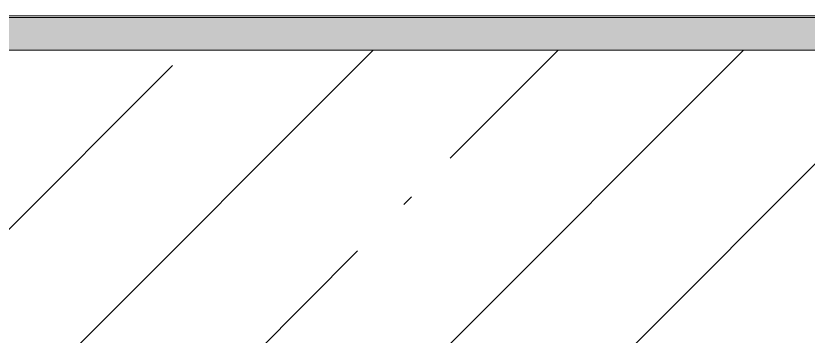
# Model space of a CAD drawing. Header units: millimetres. Extents: x -249154 to 415037, y -45458 to 354837.
# Drawn here: x 74092.6 to 74580.5, y 86910.1 to 87107.1 of the extents above; entities that cross this region are included whole.
import ezdxf

# ---------------------------------------------------------------- set-up
doc = ezdxf.new("R2010")
doc.units = ezdxf.units.MM
doc.layers.add('A-FLOR', color=7, linetype='Continuous', lineweight=9)
doc.layers.add('I-WALL', color=7, linetype='Continuous', lineweight=5)
doc.layers.add('A-WALL-1', color=9, linetype='Continuous', lineweight=5, true_color=0x808080)
doc.layers.add('A-WALL-FNSH-1', color=9, linetype='Continuous', lineweight=5, true_color=0x808080)

# ---------------------------------------------------------------- blocks, each defined once
blk = doc.blocks.new('1floor')
at = {"layer": 'I-WALL'}
h = blk.add_hatch(dxfattribs=at)
h.set_pattern_fill('FP_191', color=256, style=0, pattern_type=2)
h.set_pattern_definition([(0, (0, 0), (243.84, 60.96), [20.117, -162.763, 20.117, -162.763, -975.36]), (0, (0, 0), (243.84, 60.96), [-365.76, 20.117, -345.643, 20.117, -162.763, -426.72]), (0, (0, 0), (243.84, 60.96), [-914.4, 20.117, -101.803, 20.117, -284.683]), (120, (91.44, 30.48), (-174.71291, 180.691634), [20.117, -162.763, 20.117, -162.763, -975.36]), (120, (91.44, 30.48), (-174.71291, 180.691634), [-365.76, 20.117, -345.643, 20.117, -162.763, -426.72]), (120, (91.44, 30.48), (-174.71291, 180.691634), [-914.4, 20.117, -101.803, 20.117, -284.683]), (240, (121.92, 152.4), (-69.12709, -241.651634), [20.117, -162.763, 20.117, -162.763, -975.36]), (240, (121.92, 152.4), (-69.12709, -241.651634), [-365.76, 20.117, -345.643, 20.117, -162.763, -426.72]), (240, (121.92, 152.4), (-69.12709, -241.651634), [-914.4, 20.117, -101.803, 20.117, -284.683])])
h.paths.add_polyline_path([(74962.46, 7900), (75460, 7900), (75459, 7920), (73730, 7920), (73730, 7908), (73760, 7908), (73760, 7900), (73947.48, 7900)])
h.paths.add_polyline_path([(72124.43, 7900), (72250, 7900), (72250, 7908), (72280, 7908), (72280, 7920), (71660, 7920), (71660, 7908), (71690, 7908), (71690, 7900), (72080, 7900)])
h.paths.add_polyline_path([(70320, 7900), (70680, 7900), (70680, 7908), (70710, 7908), (70710, 7920), (69360, 7920), (69360, 7908), (69390, 7908), (69390, 7900), (70020, 7900)])
h.paths.add_polyline_path([(67835, 7900), (68230, 7900), (68230, 7908), (68260, 7908), (68260, 7920), (66860, 7920), (66860, 7908), (66890, 7908), (66890, 7900), (67758.29, 7900)])
h.paths.add_polyline_path([(60610, 7900), (65880, 7900), (65880, 7908), (65910, 7908), (65910, 7920), (60610, 7920)])
h.paths.add_polyline_path([(57442.97, 7900), (58110, 7900), (58110, 7920), (50710, 7920), (50710, 7900), (57180, 7900)])
h.paths.add_polyline_path([(47910, 7900), (48210, 7900), (48210, 7920), (41840, 7920), (41840, 7900), (47410, 7900)])
h.paths.add_polyline_path([(39040, 7900), (39340, 7900), (39340, 7920), (38761, 7920), (38760, 7900), (38875.4, 7900)])
h = blk.add_hatch(dxfattribs=at)
h.set_pattern_fill('FP_1', color=256, style=0, pattern_type=2)
h.set_pattern_definition([(45, (0, 0), (-114.04925, 114.04925), []), (45, (114.05, 0), (-114.04925, 114.04925), [201.612, -40.322, 6.706, -33.617])])
h.paths.add_polyline_path([(73730, 7680), (75700, 7680), (75700, 7900), (73705, 7900), (73705, 7680)])
h.paths.add_polyline_path([(72280, 7680), (72305, 7680), (72305, 7900), (72080, 7900), (72080, 7680), (72250, 7680)])
at = {"layer": 'A-FLOR'}
blk.add_line((73705, 7920), (75459, 7920), dxfattribs=at)
at = {"layer": 'A-WALL-1'}
for p, q in [((75480, 7900), (73760, 7900)), ((73760, 7900), (75460, 7900))]:
    blk.add_line(p, q, dxfattribs=at)
at = {"layer": 'A-WALL-FNSH-1'}
for p, q in [((75470, 7921), (73705, 7921)), ((73705, 7920), (75470, 7920))]:
    blk.add_line(p, q, dxfattribs=at)

msp = doc.modelspace()

# ---------------------------------------------------------------- block references
msp.add_blockref('1floor', (64.7, 79186.05))

doc.saveas('drawing.dxf')
